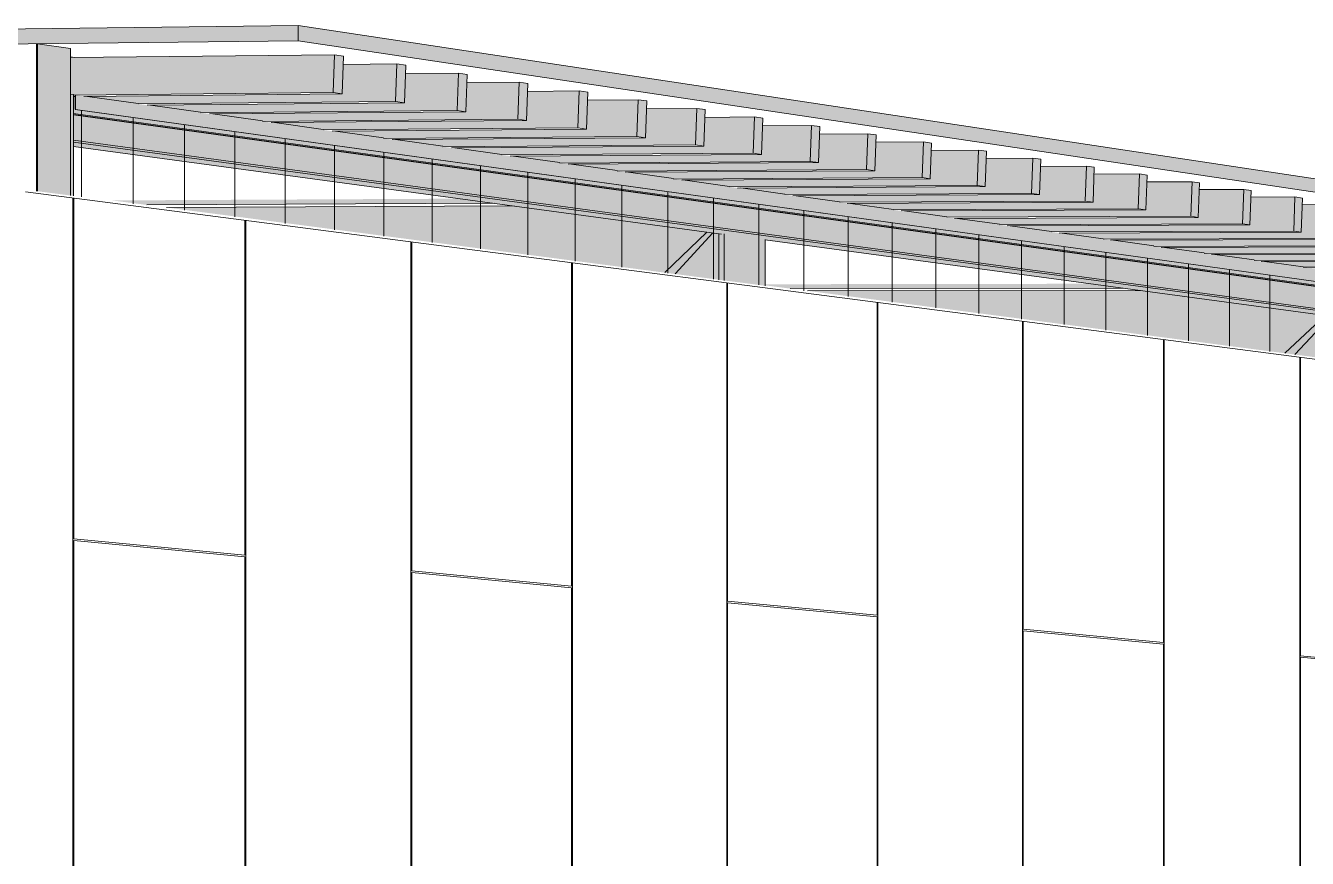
# Model space of a CAD drawing. Header units: inches. Extents: x 31156 to 31160, y -65 to 66.
# Drawn here: x 31156.2428 to 31156.3395, y 59.2138 to 59.2765 of the extents above; entities that cross this region are included whole.
import ezdxf

# ---------------------------------------------------------------- set-up
doc = ezdxf.new("R2010")
doc.units = ezdxf.units.IN
doc.header["$MEASUREMENT"] = 0
for name, color, linetype, lineweight in [('A-CLNG', 13, 'Continuous', 13), ('A-GLAZ-CURT', 52, 'Continuous', 9), ('A-GLAZ-CWMG', 51, 'Continuous', 9), ('A-ROOF', 132, 'Continuous', 13), ('A-WALL', 113, 'Continuous', 13), ('A-WALL-PATT', 111, 'Continuous', 13), ('L-SITE-WALL', 31, 'Continuous', 13), ('S-BEAM', 12, 'Continuous', 9), ('S-COLS', 52, 'Continuous', 9)]:
    doc.layers.add(name, color=color, linetype=linetype, lineweight=lineweight)

# ---------------------------------------------------------------- blocks, each defined once
blk = doc.blocks.new('FP_1-Looking North East')
at = {"layer": 'A-WALL-PATT', "lineweight": 9}
for p, q in [((31156.246392, 59.237759), (31156.246392, 59.263566)), ((31156.246461, 59.237887), (31156.24646, 59.263557)), ((31156.259359, 59.236657), (31156.259359, 59.261884)), ((31156.259425, 59.236519), (31156.259425, 59.261875)), ((31156.271884, 59.235333), (31156.271883, 59.260259)), ((31156.271948, 59.235456), (31156.271947, 59.260251)), ((31156.283989, 59.234308), (31156.283988, 59.258689)), ((31156.28405, 59.234175), (31156.28405, 59.258681)), ((31156.295694, 59.233067), (31156.295693, 59.257171)), ((31156.295754, 59.233186), (31156.295753, 59.257163)), ((31156.30702, 59.232112), (31156.307019, 59.255701)), ((31156.307078, 59.231983), (31156.307077, 59.255694)), ((31156.317984, 59.230945), (31156.317983, 59.254279)), ((31156.31804, 59.231061), (31156.318039, 59.254272)), ((31156.328603, 59.230053), (31156.328602, 59.252902)), ((31156.328657, 59.229929), (31156.328657, 59.252895)), ((31156.338894, 59.228955), (31156.338893, 59.251567)), ((31156.338947, 59.229067), (31156.338946, 59.25156)), ((31156.246461, 59.237887), (31156.259359, 59.236657)), ((31156.246393, 59.212087), (31156.246392, 59.237759)), ((31156.259359, 59.236525), (31156.246461, 59.237753)), ((31156.246461, 59.212082), (31156.246461, 59.237753)), ((31156.25936, 59.211298), (31156.259359, 59.236525)), ((31156.259426, 59.211294), (31156.259425, 59.236519)), ((31156.271885, 59.210536), (31156.271884, 59.235333)), ((31156.271948, 59.235456), (31156.283989, 59.234308)), ((31156.271948, 59.235327), (31156.283989, 59.234181)), ((31156.271948, 59.210532), (31156.271948, 59.235327)), ((31156.283989, 59.209799), (31156.283989, 59.234181)), ((31156.284051, 59.209796), (31156.28405, 59.234175)), ((31156.295695, 59.209087), (31156.295694, 59.233067)), ((31156.295754, 59.233186), (31156.30702, 59.232112)), ((31156.30702, 59.231989), (31156.295754, 59.233061)), ((31156.295755, 59.209084), (31156.295754, 59.233061)), ((31156.307021, 59.20833), (31156.30702, 59.231989)), ((31156.307078, 59.208395), (31156.307078, 59.231983)), ((31156.31804, 59.231061), (31156.328603, 59.230053)), ((31156.317985, 59.207731), (31156.317984, 59.230945)), ((31156.31804, 59.23094), (31156.328603, 59.229934)), ((31156.318042, 59.184395), (31156.31804, 59.23094)), ((31156.328605, 59.184117), (31156.328603, 59.229934)), ((31156.328658, 59.207082), (31156.328657, 59.229929)), ((31156.338895, 59.206459), (31156.338894, 59.228955)), ((31156.338947, 59.229067), (31156.348871, 59.22812)), ((31156.348871, 59.228005), (31156.338947, 59.22895)), ((31156.338948, 59.206391), (31156.338947, 59.22895))]:
    blk.add_line(p, q, dxfattribs=at)
blk = doc.blocks.new('FP_3-Looking North East')
at = {"layer": 'A-WALL-PATT', "lineweight": 9}
blk.add_line((31156.243648, 59.26408), (31156.243648, 59.275179), dxfattribs=at)
blk = doc.blocks.new('FP_12-Looking North East')
at = {"layer": 'A-WALL-PATT', "lineweight": 9}
for p, q in [((31156.247057, 59.263637), (31156.247057, 59.270176)), ((31156.250951, 59.263131), (31156.250951, 59.269636)), ((31156.254805, 59.26263), (31156.254805, 59.269101)), ((31156.258619, 59.262135), (31156.258619, 59.268572)), ((31156.262394, 59.261644), (31156.262394, 59.268049)), ((31156.26613, 59.261159), (31156.26613, 59.267531)), ((31156.269829, 59.260678), (31156.269829, 59.267018)), ((31156.27349, 59.260203), (31156.27349, 59.26651)), ((31156.277114, 59.259732), (31156.277114, 59.266008)), ((31156.280702, 59.259266), (31156.280702, 59.265502)), ((31156.284254, 59.258804), (31156.284254, 59.265017)), ((31156.287771, 59.258347), (31156.28777, 59.26453)), ((31156.291253, 59.257895), (31156.291253, 59.264047)), ((31156.294701, 59.257447), (31156.294701, 59.263569)), ((31156.298115, 59.257003), (31156.298115, 59.263074)), ((31156.301496, 59.256564), (31156.301496, 59.262626)), ((31156.304845, 59.256129), (31156.304844, 59.262162)), ((31156.308161, 59.255698), (31156.308161, 59.261702)), ((31156.311445, 59.255271), (31156.311445, 59.261246)), ((31156.314698, 59.254849), (31156.314698, 59.260795)), ((31156.31792, 59.25443), (31156.31792, 59.260348)), ((31156.321112, 59.254015), (31156.321112, 59.259906)), ((31156.324274, 59.253604), (31156.324274, 59.259467)), ((31156.327406, 59.253198), (31156.327406, 59.259033)), ((31156.330509, 59.252794), (31156.330509, 59.258603)), ((31156.333583, 59.252395), (31156.333583, 59.258176)), ((31156.336629, 59.251999), (31156.336629, 59.257754))]:
    blk.add_line(p, q, dxfattribs=at)

msp = doc.modelspace()

# ---------------------------------------------------------------- hatches: boundary and pattern name
at = {"layer": 'A-GLAZ-CWMG', "lineweight": 5}
for points in [[(31156.246445, 59.263716), (31156.246444, 59.271365), (31156.246229, 59.271395), (31156.24623, 59.263744)], [(31156.605873, 59.220197), (31156.605873, 59.22041), (31156.246581, 59.270263), (31156.246581, 59.271184), (31156.246445, 59.271204), (31156.246446, 59.269843), (31156.604742, 59.220354)], [(31156.246581, 59.271184), (31156.246581, 59.27121), (31156.246446, 59.271203)], [(31156.606304, 59.220355), (31156.606304, 59.220927), (31156.598019, 59.222088), (31156.597712, 59.2221), (31156.597712, 59.222131), (31156.540932, 59.23009), (31156.54061, 59.230093), (31156.54061, 59.230135), (31156.476231, 59.239131), (31156.476184, 59.239138), (31156.476184, 59.239165), (31156.431071, 59.245459), (31156.430894, 59.245484), (31156.430894, 59.245513), (31156.39032, 59.251168), (31156.390151, 59.251192), (31156.390151, 59.251223), (31156.387141, 59.251614), (31156.387043, 59.251634), (31156.387043, 59.251659), (31156.383929, 59.252064), (31156.383814, 59.25208), (31156.383814, 59.252111), (31156.380683, 59.252519), (31156.380595, 59.252531), (31156.380595, 59.252562), (31156.377402, 59.252978), (31156.377343, 59.253001), (31156.377343, 59.253018), (31156.374055, 59.253447), (31156.373891, 59.25347), (31156.373876, 59.253504), (31156.367426, 59.254376), (31156.367374, 59.254387), (31156.367374, 59.254415), (31156.364085, 59.254844), (31156.36398, 59.254867), (31156.36398, 59.254891), (31156.361278, 59.25527), (31156.361048, 59.25527), (31156.360548, 59.255353), (31156.360548, 59.255372), (31156.357815, 59.255755), (31156.357584, 59.255755), (31156.357078, 59.255843), (31156.357078, 59.255859), (31156.354314, 59.256246), (31156.354082, 59.256246), (31156.353571, 59.256339), (31156.353571, 59.25635), (31156.350774, 59.256742), (31156.350357, 59.256767), (31156.350024, 59.256841), (31156.350024, 59.256847), (31156.347195, 59.257244), (31156.346831, 59.257261), (31156.346438, 59.257348), (31156.346438, 59.25735), (31156.343575, 59.257751), (31156.343212, 59.257769), (31156.342812, 59.257825), (31156.342789, 59.257861), (31156.339915, 59.258264), (31156.33948, 59.258291), (31156.339145, 59.258338), (31156.339145, 59.258372), (31156.336213, 59.258783), (31156.335977, 59.258782), (31156.335436, 59.258858), (31156.335436, 59.258892), (31156.33247, 59.259308), (31156.332232, 59.259307), (31156.331685, 59.259384), (31156.331685, 59.259418), (31156.328683, 59.259838), (31156.328445, 59.259838), (31156.327892, 59.259915), (31156.327892, 59.259949), (31156.324853, 59.260375), (31156.324613, 59.260374), (31156.324054, 59.260453), (31156.324054, 59.260487), (31156.320978, 59.260918), (31156.320738, 59.260917), (31156.320172, 59.260997), (31156.320172, 59.261031), (31156.316923, 59.261467), (31156.316817, 59.261467), (31156.316245, 59.261547), (31156.316245, 59.261582), (31156.313092, 59.262024), (31156.312851, 59.262022), (31156.312271, 59.262104), (31156.312271, 59.262139), (31156.30908, 59.262586), (31156.308837, 59.262585), (31156.308161, 59.262679), (31156.308161, 59.262715), (31156.30502, 59.263155), (31156.304776, 59.263154), (31156.304183, 59.263237), (31156.304183, 59.263272), (31156.300911, 59.263731), (31156.300667, 59.26373), (31156.300066, 59.263814), (31156.300066, 59.263849), (31156.296753, 59.264314), (31156.296508, 59.264312), (31156.2959, 59.264397), (31156.2959, 59.264433), (31156.292545, 59.264904), (31156.292299, 59.264902), (31156.291684, 59.264988), (31156.291684, 59.265024), (31156.288286, 59.2655), (31156.288039, 59.265499), (31156.287416, 59.265586), (31156.287416, 59.265622), (31156.283975, 59.266105), (31156.283726, 59.266103), (31156.283096, 59.266191), (31156.283096, 59.266228), (31156.27961, 59.266716), (31156.279361, 59.266715), (31156.278723, 59.266804), (31156.278723, 59.266841), (31156.275192, 59.267336), (31156.274942, 59.267334), (31156.274296, 59.267424), (31156.274296, 59.267461), (31156.270719, 59.267963), (31156.270468, 59.267961), (31156.269814, 59.268052), (31156.269814, 59.268089), (31156.266189, 59.268598), (31156.265937, 59.268595), (31156.265276, 59.268688), (31156.265276, 59.268726), (31156.261603, 59.26924), (31156.26135, 59.269238), (31156.26068, 59.269332), (31156.26068, 59.26937), (31156.256958, 59.269891), (31156.256704, 59.269889), (31156.256026, 59.269984), (31156.256026, 59.270022), (31156.252254, 59.270551), (31156.252, 59.270548), (31156.251312, 59.270645), (31156.251312, 59.270683), (31156.24749, 59.271218), (31156.247234, 59.271216), (31156.246601, 59.271305), (31156.246601, 59.270239), (31156.605788, 59.220426)], [(31156.605934, 59.220186), (31156.605934, 59.220237), (31156.246445, 59.269935), (31156.246446, 59.269837), (31156.604723, 59.220354)]]:
    msp.add_hatch(color=256, dxfattribs=at).paths.add_polyline_path(points, flags=0)
at = {"layer": 'A-GLAZ-CWMG'}
msp.add_hatch(color=256, dxfattribs=at).paths.add_polyline_path([(31156.246601, 59.271305), (31156.246601, 59.271343), (31156.24658, 59.271317), (31156.246581, 59.271308)], flags=0)
at = {"layer": 'A-ROOF', "lineweight": 5}
for points in [[(31155.902028, 59.27122), (31156.263376, 59.275408), (31156.263376, 59.276546), (31155.902028, 59.272133)], [(31156.619106, 59.222424), (31156.619106, 59.223007), (31156.263376, 59.276546), (31156.263376, 59.275408), (31156.615254, 59.222998)]]:
    msp.add_hatch(color=256, dxfattribs=at).paths.add_polyline_path(points, flags=0)
at = {"layer": 'L-SITE-WALL', "lineweight": 5}
msp.add_hatch(color=256, dxfattribs=at).paths.add_polyline_path([(31156.246229, 59.263744), (31156.246228, 59.274818), (31156.243727, 59.27518), (31156.243727, 59.264069)], flags=0)
at = {"layer": 'S-BEAM', "lineweight": 5}
for points in [[(31156.246471, 59.271313), (31156.266017, 59.271497), (31156.26612, 59.274356), (31156.246229, 59.274137), (31156.24623, 59.271395), (31156.246445, 59.271365), (31156.246471, 59.271324)], [(31156.251246, 59.270644), (31156.270716, 59.27082), (31156.270819, 59.27366), (31156.266786, 59.273617), (31156.266705, 59.271402), (31156.247683, 59.271194), (31156.251291, 59.270657), (31156.251246, 59.270655)], [(31156.25596, 59.269984), (31156.275355, 59.270151), (31156.275458, 59.272973), (31156.271476, 59.272932), (31156.271396, 59.270726), (31156.25232, 59.270545), (31156.256005, 59.269997), (31156.25596, 59.269994)], [(31156.260614, 59.269331), (31156.279935, 59.269491), (31156.280037, 59.272295), (31156.276107, 59.272256), (31156.276027, 59.270058), (31156.256988, 59.26989), (31156.260659, 59.269345), (31156.260614, 59.269342)], [(31156.26521, 59.268688), (31156.284457, 59.26884), (31156.284559, 59.271626), (31156.280678, 59.271589), (31156.280598, 59.269399), (31156.261606, 59.269243), (31156.265255, 59.268701), (31156.26521, 59.268698)], [(31156.269749, 59.268052), (31156.288922, 59.268196), (31156.289023, 59.270965), (31156.285192, 59.27093), (31156.285112, 59.268749), (31156.266192, 59.2686), (31156.269793, 59.268065), (31156.269749, 59.268062)], [(31156.604157, 59.219447), (31156.604157, 59.220421), (31156.246446, 59.269816), (31156.246447, 59.267948), (31156.602111, 59.219724)], [(31156.274231, 59.267424), (31156.293331, 59.267561), (31156.293432, 59.270312), (31156.289648, 59.27026), (31156.289569, 59.268107), (31156.270722, 59.267965), (31156.274276, 59.267437), (31156.274231, 59.267434)], [(31156.278659, 59.266803), (31156.297685, 59.266933), (31156.297786, 59.269667), (31156.294049, 59.269636), (31156.29397, 59.267472), (31156.275195, 59.267338), (31156.278703, 59.266816), (31156.278659, 59.266814)], [(31156.283032, 59.266191), (31156.301986, 59.266314), (31156.302086, 59.26903), (31156.298396, 59.269001), (31156.298316, 59.266846), (31156.279613, 59.266719), (31156.283076, 59.266204), (31156.283032, 59.266201)], [(31156.604681, 59.219283), (31156.604681, 59.219363), (31156.246446, 59.267925), (31156.246447, 59.267769), (31156.602109, 59.219631)], [(31156.287352, 59.265586), (31156.306233, 59.265702), (31156.306333, 59.268402), (31156.302688, 59.268374), (31156.302609, 59.266227), (31156.283978, 59.266107), (31156.287396, 59.265598), (31156.287352, 59.265596)], [(31156.29162, 59.264988), (31156.310429, 59.265097), (31156.310529, 59.26778), (31156.306928, 59.267754), (31156.306849, 59.265616), (31156.288289, 59.265503), (31156.291664, 59.265), (31156.29162, 59.264998)], [(31156.603581, 59.219256), (31156.604681, 59.219283), (31156.246446, 59.267769), (31156.246448, 59.267433), (31156.295283, 59.260845), (31156.295486, 59.260855), (31156.298583, 59.260438), (31156.298587, 59.260399), (31156.34197, 59.254547), (31156.34217, 59.254555), (31156.344862, 59.254192), (31156.344867, 59.254156), (31156.382807, 59.249038), (31156.382993, 59.249046), (31156.385364, 59.248707), (31156.38537, 59.248693), (31156.603235, 59.219303)], [(31156.295837, 59.264397), (31156.314574, 59.2645), (31156.314673, 59.267167), (31156.311117, 59.267142), (31156.311038, 59.265012), (31156.292548, 59.264906), (31156.29588, 59.264409), (31156.295837, 59.264407)], [(31156.300003, 59.263813), (31156.318669, 59.263909), (31156.318768, 59.266561), (31156.315254, 59.266538), (31156.315175, 59.264416), (31156.296756, 59.264316), (31156.300046, 59.263826), (31156.300003, 59.263823)], [(31156.30412, 59.263237), (31156.322715, 59.263326), (31156.322813, 59.265962), (31156.319342, 59.26594), (31156.319263, 59.263827), (31156.300914, 59.263733), (31156.304163, 59.263249), (31156.30412, 59.263247)], [(31156.308161, 59.262666), (31156.326713, 59.26275), (31156.326811, 59.26537), (31156.323381, 59.265349), (31156.323302, 59.263245), (31156.305023, 59.263157), (31156.308231, 59.262679), (31156.308161, 59.262675)], [(31156.312334, 59.262104), (31156.330663, 59.262181), (31156.330761, 59.264785), (31156.327371, 59.264766), (31156.327293, 59.26267), (31156.309083, 59.262588), (31156.312208, 59.262122)], [(31156.316182, 59.261547), (31156.334567, 59.261618), (31156.334664, 59.264207), (31156.331315, 59.264189), (31156.331236, 59.262101), (31156.313096, 59.262026), (31156.316225, 59.261559), (31156.316182, 59.261557)], [(31156.251966, 59.263035), (31156.278203, 59.263163), (31156.275659, 59.263508), (31156.249365, 59.263375), (31156.251604, 59.263083)], [(31156.291789, 59.257832), (31156.294636, 59.260934), (31156.279669, 59.262965), (31156.253464, 59.262841), (31156.29065, 59.257981)], [(31156.32011, 59.260996), (31156.338425, 59.261062), (31156.338522, 59.263636), (31156.335212, 59.263619), (31156.335134, 59.26154), (31156.317062, 59.26147), (31156.320152, 59.261008), (31156.32011, 59.261006)], [(31156.323992, 59.260453), (31156.342238, 59.260513), (31156.342335, 59.263071), (31156.339063, 59.263056), (31156.338985, 59.260984), (31156.320981, 59.26092), (31156.324034, 59.260464), (31156.323992, 59.260462)], [(31156.32783, 59.259915), (31156.346007, 59.25997), (31156.346103, 59.262513), (31156.34287, 59.262499), (31156.342792, 59.260436), (31156.324856, 59.260377), (31156.327872, 59.259927), (31156.32783, 59.259925)], [(31156.331624, 59.259383), (31156.349733, 59.259433), (31156.349829, 59.261962), (31156.346632, 59.261949), (31156.346555, 59.259894), (31156.328851, 59.259817), (31156.331666, 59.259395), (31156.331624, 59.259393)], [(31156.335375, 59.258858), (31156.353416, 59.258902), (31156.353512, 59.261416), (31156.350352, 59.261405), (31156.350274, 59.259357), (31156.332577, 59.259295), (31156.335417, 59.258869), (31156.335375, 59.258867)], [(31156.339084, 59.258338), (31156.357057, 59.258377), (31156.357152, 59.260877), (31156.354029, 59.260866), (31156.353951, 59.258828), (31156.336261, 59.258779), (31156.339126, 59.25835), (31156.339084, 59.258348)], [(31156.30047, 59.256731), (31156.325622, 59.256765), (31156.323185, 59.257096), (31156.298625, 59.257058), (31156.298629, 59.256972), (31156.299446, 59.256865)], [(31156.338503, 59.251762), (31156.341227, 59.254649), (31156.326901, 59.256593), (31156.301779, 59.256561), (31156.334463, 59.25229)]]:
    msp.add_hatch(color=256, dxfattribs=at).paths.add_polyline_path(points, flags=0)
at = {"layer": 'S-BEAM'}
for points in [[(31156.266702, 59.271398), (31156.266806, 59.274254), (31156.26612, 59.274356), (31156.266017, 59.271497)], [(31156.271393, 59.270722), (31156.271496, 59.27356), (31156.270819, 59.27366), (31156.270716, 59.27082)], [(31156.276023, 59.270055), (31156.276126, 59.272874), (31156.275458, 59.272973), (31156.275355, 59.270151)], [(31156.280595, 59.269396), (31156.280697, 59.272197), (31156.280037, 59.272295), (31156.279935, 59.269491)], [(31156.285108, 59.268746), (31156.28521, 59.271529), (31156.284559, 59.271626), (31156.284457, 59.26884)], [(31156.289565, 59.268104), (31156.289666, 59.270869), (31156.289023, 59.270965), (31156.288922, 59.268196)], [(31156.293966, 59.267469), (31156.294067, 59.270218), (31156.293432, 59.270312), (31156.293331, 59.267561)], [(31156.298313, 59.266843), (31156.298413, 59.269574), (31156.297786, 59.269667), (31156.297685, 59.266933)], [(31156.302605, 59.266224), (31156.302706, 59.268939), (31156.302086, 59.26903), (31156.301986, 59.266314)], [(31156.306845, 59.265613), (31156.306945, 59.268311), (31156.306333, 59.268402), (31156.306233, 59.265702)], [(31156.311034, 59.26501), (31156.311133, 59.267691), (31156.310529, 59.26778), (31156.310429, 59.265097)], [(31156.315171, 59.264413), (31156.315271, 59.267078), (31156.314673, 59.267167), (31156.314574, 59.2645)], [(31156.319259, 59.263824), (31156.319358, 59.266473), (31156.318768, 59.266561), (31156.318669, 59.263909)], [(31156.323298, 59.263242), (31156.323396, 59.265875), (31156.322813, 59.265962), (31156.322715, 59.263326)], [(31156.327289, 59.262667), (31156.327387, 59.265284), (31156.326811, 59.26537), (31156.326713, 59.26275)], [(31156.331232, 59.262099), (31156.33133, 59.264701), (31156.330761, 59.264785), (31156.330663, 59.262181)], [(31156.335129, 59.261537), (31156.335227, 59.264124), (31156.334664, 59.264207), (31156.334567, 59.261618)], [(31156.338981, 59.260982), (31156.339078, 59.263553), (31156.338522, 59.263636), (31156.338425, 59.261062)]]:
    msp.add_hatch(color=256, dxfattribs=at).paths.add_polyline_path(points, flags=0)
at = {"layer": 'S-COLS', "lineweight": 5}
for points in [[(31156.295088, 59.2574), (31156.295087, 59.260873), (31156.294183, 59.260996), (31156.291011, 59.257933), (31156.295087, 59.257401)], [(31156.295487, 59.257347), (31156.295487, 59.260855), (31156.295283, 59.260845), (31156.295086, 59.260872), (31156.295086, 59.2574)], [(31156.298583, 59.256945), (31156.298583, 59.260438), (31156.295487, 59.260855), (31156.295487, 59.257347)], [(31156.341784, 59.251333), (31156.341783, 59.254573), (31156.340794, 59.254708), (31156.337759, 59.251859), (31156.341783, 59.251333)]]:
    msp.add_hatch(color=256, dxfattribs=at).paths.add_polyline_path(points, flags=0)

# ---------------------------------------------------------------- linework, layer by layer
at = {"layer": 'A-CLNG'}
msp.add_line((31156.246231, 59.274189), (31156.24655, 59.274143), dxfattribs=at)
at = {"layer": 'A-GLAZ-CWMG'}
for p, q in [((31156.246229, 59.271395), (31156.246444, 59.271365)), ((31156.246444, 59.271365), (31156.246445, 59.263716)), ((31156.246583, 59.271184), (31156.246445, 59.271204)), ((31156.24658, 59.271314), (31156.24658, 59.270262)), ((31156.246601, 59.270239), (31156.246601, 59.271314)), ((31156.251312, 59.270683), (31156.24749, 59.271218)), ((31156.605934, 59.220237), (31156.246445, 59.269935)), ((31156.605934, 59.220186), (31156.246445, 59.269838)), ((31156.60586, 59.220184), (31156.246445, 59.269814)), ((31156.24658, 59.270262), (31156.246559, 59.270261)), ((31156.246559, 59.270261), (31156.246559, 59.270249)), ((31156.246559, 59.270237), (31156.246601, 59.270239)), ((31156.606278, 59.220354), (31156.246559, 59.270237)), ((31156.606304, 59.220355), (31156.246601, 59.270239)), ((31156.256026, 59.270022), (31156.252254, 59.270551)), ((31156.26068, 59.26937), (31156.256958, 59.269891)), ((31156.265276, 59.268726), (31156.261603, 59.26924)), ((31156.269814, 59.268089), (31156.266189, 59.268598)), ((31156.274296, 59.267461), (31156.270719, 59.267963)), ((31156.278723, 59.266841), (31156.275192, 59.267336)), ((31156.283096, 59.266228), (31156.27961, 59.266716)), ((31156.287416, 59.265622), (31156.283975, 59.266105)), ((31156.291684, 59.265024), (31156.288286, 59.2655)), ((31156.2959, 59.264433), (31156.292545, 59.264904)), ((31156.300066, 59.263849), (31156.296753, 59.264314)), ((31156.304183, 59.263272), (31156.300911, 59.263731)), ((31156.308251, 59.262702), (31156.30502, 59.263155)), ((31156.312271, 59.262139), (31156.30908, 59.262586)), ((31156.316245, 59.261582), (31156.313092, 59.262024)), ((31156.320172, 59.261031), (31156.317058, 59.261468)), ((31156.324054, 59.260487), (31156.320978, 59.260918)), ((31156.327892, 59.259949), (31156.324853, 59.260375)), ((31156.331685, 59.259418), (31156.328683, 59.259838)), ((31156.335436, 59.258892), (31156.33247, 59.259308)), ((31156.339145, 59.258372), (31156.336213, 59.258783))]:
    msp.add_line(p, q, dxfattribs=at)
at = {"layer": 'A-ROOF'}
for p, q in [((31155.902028, 59.272133), (31156.263376, 59.276546)), ((31156.263376, 59.276546), (31156.619106, 59.223007)), ((31156.263376, 59.276546), (31156.263376, 59.275408)), ((31156.263376, 59.275408), (31155.902028, 59.27122)), ((31156.619106, 59.222424), (31156.263376, 59.275408))]:
    msp.add_line(p, q, dxfattribs=at)
at = {"layer": 'A-WALL'}
msp.add_line((31156.246445, 59.271223), (31156.246583, 59.271204), dxfattribs=at)
at = {"layer": 'L-SITE-WALL'}
for p, q in [((31156.243727, 59.264069), (31156.243727, 59.27518)), ((31156.246228, 59.274818), (31156.243727, 59.27518)), ((31156.246228, 59.274818), (31156.246229, 59.263744)), ((31156.405162, 59.242971), (31156.242819, 59.264029))]:
    msp.add_line(p, q, dxfattribs=at)
at = {"layer": 'S-BEAM'}
for p, q in [((31156.246229, 59.274137), (31156.26612, 59.274356)), ((31156.26612, 59.274356), (31156.266017, 59.271497)), ((31156.266806, 59.274254), (31156.26612, 59.274356)), ((31156.266702, 59.271398), (31156.266806, 59.274254)), ((31156.266786, 59.273617), (31156.270819, 59.27366)), ((31156.270819, 59.27366), (31156.270716, 59.27082)), ((31156.271496, 59.27356), (31156.270819, 59.27366)), ((31156.271393, 59.270722), (31156.271496, 59.27356)), ((31156.271476, 59.272932), (31156.275458, 59.272973)), ((31156.275458, 59.272973), (31156.275355, 59.270151)), ((31156.276126, 59.272874), (31156.275458, 59.272973)), ((31156.276023, 59.270055), (31156.276126, 59.272874)), ((31156.276107, 59.272256), (31156.280037, 59.272295)), ((31156.280037, 59.272295), (31156.279935, 59.269491)), ((31156.280697, 59.272197), (31156.280037, 59.272295)), ((31156.280595, 59.269396), (31156.280697, 59.272197)), ((31156.246471, 59.271313), (31156.266017, 59.271497)), ((31156.247234, 59.271216), (31156.266702, 59.271398)), ((31156.251312, 59.270645), (31156.270716, 59.27082)), ((31156.252, 59.270548), (31156.271393, 59.270722)), ((31156.266017, 59.271497), (31156.266702, 59.271398)), ((31156.270716, 59.27082), (31156.271393, 59.270722)), ((31156.280678, 59.271589), (31156.284559, 59.271626)), ((31156.284559, 59.271626), (31156.284457, 59.26884)), ((31156.28521, 59.271529), (31156.284559, 59.271626)), ((31156.285108, 59.268746), (31156.28521, 59.271529)), ((31156.285192, 59.27093), (31156.289023, 59.270965)), ((31156.289023, 59.270965), (31156.288922, 59.268196)), ((31156.289666, 59.270869), (31156.289023, 59.270965)), ((31156.289565, 59.268104), (31156.289666, 59.270869)), ((31156.256026, 59.269984), (31156.275355, 59.270151)), ((31156.256704, 59.269889), (31156.276023, 59.270055)), ((31156.275355, 59.270151), (31156.276023, 59.270055)), ((31156.289648, 59.270279), (31156.293432, 59.270312)), ((31156.293432, 59.270312), (31156.293331, 59.267561)), ((31156.294067, 59.270218), (31156.293432, 59.270312)), ((31156.293966, 59.267469), (31156.294067, 59.270218)), ((31156.26068, 59.269332), (31156.279935, 59.269491)), ((31156.26135, 59.269238), (31156.280595, 59.269396)), ((31156.265276, 59.268688), (31156.284457, 59.26884)), ((31156.265937, 59.268595), (31156.285108, 59.268746)), ((31156.279935, 59.269491), (31156.280595, 59.269396)), ((31156.284457, 59.26884), (31156.285108, 59.268746)), ((31156.294049, 59.269636), (31156.297786, 59.269667)), ((31156.297786, 59.269667), (31156.297685, 59.266933)), ((31156.298413, 59.269574), (31156.297786, 59.269667)), ((31156.298313, 59.266843), (31156.298413, 59.269574)), ((31156.298396, 59.269001), (31156.302086, 59.26903)), ((31156.302086, 59.26903), (31156.301986, 59.266314)), ((31156.302706, 59.268939), (31156.302086, 59.26903)), ((31156.302605, 59.266224), (31156.302706, 59.268939)), ((31156.246446, 59.267925), (31156.604681, 59.219363)), ((31156.269814, 59.268052), (31156.288922, 59.268196)), ((31156.270468, 59.267961), (31156.289565, 59.268104)), ((31156.288922, 59.268196), (31156.289565, 59.268104)), ((31156.302688, 59.268374), (31156.306333, 59.268402)), ((31156.306333, 59.268402), (31156.306233, 59.265702)), ((31156.306945, 59.268311), (31156.306333, 59.268402)), ((31156.306845, 59.265613), (31156.306945, 59.268311)), ((31156.306928, 59.267754), (31156.310529, 59.26778)), ((31156.310529, 59.26778), (31156.310429, 59.265097)), ((31156.311133, 59.267691), (31156.310529, 59.26778)), ((31156.246446, 59.267769), (31156.604681, 59.219283)), ((31156.246447, 59.267433), (31156.295283, 59.260845)), ((31156.274296, 59.267424), (31156.293331, 59.267561)), ((31156.274942, 59.267334), (31156.293966, 59.267469)), ((31156.278723, 59.266804), (31156.297685, 59.266933)), ((31156.279361, 59.266715), (31156.298313, 59.266843)), ((31156.293331, 59.267561), (31156.293966, 59.267469)), ((31156.297685, 59.266933), (31156.298313, 59.266843)), ((31156.311034, 59.26501), (31156.311133, 59.267691)), ((31156.311117, 59.267142), (31156.314673, 59.267167)), ((31156.314673, 59.267167), (31156.314574, 59.2645)), ((31156.315271, 59.267078), (31156.314673, 59.267167)), ((31156.315171, 59.264413), (31156.315271, 59.267078)), ((31156.283096, 59.266191), (31156.301986, 59.266314)), ((31156.283726, 59.266103), (31156.302605, 59.266224)), ((31156.301986, 59.266314), (31156.302605, 59.266224)), ((31156.315254, 59.266538), (31156.318768, 59.266561)), ((31156.318768, 59.266561), (31156.318669, 59.263909)), ((31156.319358, 59.266473), (31156.318768, 59.266561)), ((31156.319259, 59.263824), (31156.319358, 59.266473)), ((31156.319342, 59.26594), (31156.322813, 59.265962)), ((31156.322813, 59.265962), (31156.322715, 59.263326)), ((31156.323396, 59.265875), (31156.322813, 59.265962)), ((31156.323298, 59.263242), (31156.323396, 59.265875)), ((31156.287416, 59.265586), (31156.306233, 59.265702)), ((31156.288039, 59.265499), (31156.306845, 59.265613)), ((31156.291684, 59.264988), (31156.310429, 59.265097)), ((31156.292299, 59.264902), (31156.311034, 59.26501)), ((31156.306233, 59.265702), (31156.306845, 59.265613)), ((31156.310429, 59.265097), (31156.311034, 59.26501)), ((31156.323381, 59.265349), (31156.326811, 59.26537)), ((31156.326811, 59.26537), (31156.326713, 59.26275)), ((31156.327387, 59.265284), (31156.326811, 59.26537)), ((31156.327289, 59.262667), (31156.327387, 59.265284)), ((31156.2959, 59.264397), (31156.314574, 59.2645)), ((31156.296508, 59.264312), (31156.315171, 59.264413)), ((31156.314574, 59.2645), (31156.315171, 59.264413)), ((31156.327371, 59.264766), (31156.330761, 59.264785)), ((31156.330761, 59.264785), (31156.330663, 59.262181)), ((31156.33133, 59.264701), (31156.330761, 59.264785)), ((31156.331232, 59.262099), (31156.33133, 59.264701)), ((31156.331315, 59.264189), (31156.334664, 59.264207)), ((31156.334664, 59.264207), (31156.334567, 59.261618)), ((31156.335227, 59.264124), (31156.334664, 59.264207)), ((31156.335129, 59.261537), (31156.335227, 59.264124)), ((31156.251966, 59.263035), (31156.278203, 59.263163)), ((31156.279669, 59.262965), (31156.253464, 59.262841)), ((31156.300066, 59.263814), (31156.318669, 59.263909)), ((31156.300667, 59.26373), (31156.319259, 59.263824)), ((31156.304183, 59.263237), (31156.322715, 59.263326)), ((31156.304776, 59.263154), (31156.323298, 59.263242)), ((31156.318669, 59.263909), (31156.319259, 59.263824)), ((31156.322715, 59.263326), (31156.323298, 59.263242)), ((31156.335212, 59.263619), (31156.338522, 59.263636)), ((31156.338522, 59.263636), (31156.338425, 59.261062)), ((31156.339078, 59.263553), (31156.338522, 59.263636)), ((31156.338981, 59.260982), (31156.339078, 59.263553)), ((31156.339063, 59.263056), (31156.342335, 59.263071)), ((31156.308251, 59.262667), (31156.326713, 59.26275)), ((31156.308837, 59.262585), (31156.327289, 59.262667)), ((31156.312271, 59.262104), (31156.330663, 59.262181)), ((31156.312851, 59.262022), (31156.331232, 59.262099)), ((31156.326713, 59.26275), (31156.327289, 59.262667)), ((31156.330663, 59.262181), (31156.331232, 59.262099)), ((31156.316245, 59.261547), (31156.334567, 59.261618)), ((31156.316817, 59.261467), (31156.335129, 59.261537)), ((31156.320172, 59.260997), (31156.338425, 59.261062)), ((31156.334567, 59.261618), (31156.335129, 59.261537)), ((31156.338425, 59.261062), (31156.338981, 59.260982)), ((31156.291789, 59.257832), (31156.294636, 59.260934)), ((31156.298583, 59.2604), (31156.34197, 59.254547)), ((31156.320738, 59.260917), (31156.338981, 59.260982)), ((31156.324054, 59.260453), (31156.342238, 59.260513)), ((31156.324613, 59.260374), (31156.342788, 59.260434)), ((31156.327892, 59.259915), (31156.346007, 59.25997)), ((31156.328445, 59.259838), (31156.34655, 59.259891)), ((31156.331685, 59.259384), (31156.349733, 59.259433)), ((31156.332232, 59.259307), (31156.35027, 59.259355)), ((31156.335436, 59.258858), (31156.353416, 59.258902)), ((31156.335977, 59.258782), (31156.353947, 59.258825)), ((31156.339145, 59.258338), (31156.357057, 59.258377)), ((31156.30047, 59.256731), (31156.325622, 59.256765)), ((31156.326901, 59.256593), (31156.301779, 59.256561)), ((31156.338503, 59.251762), (31156.341227, 59.254649))]:
    msp.add_line(p, q, dxfattribs=at)
at = {"layer": 'S-COLS'}
for p, q in [((31156.294183, 59.260996), (31156.291011, 59.257933)), ((31156.295086, 59.260872), (31156.295086, 59.2574)), ((31156.295487, 59.257347), (31156.295487, 59.260855)), ((31156.298583, 59.260438), (31156.298583, 59.256945)), ((31156.340794, 59.254708), (31156.337759, 59.251859))]:
    msp.add_line(p, q, dxfattribs=at)

# ---------------------------------------------------------------- block references
at = {"layer": 'A-GLAZ-CURT'}
msp.add_blockref('FP_12-Looking North East', (0, 0), dxfattribs=at)
at = {"layer": 'L-SITE-WALL', "lineweight": 9}
for name in ['FP_3-Looking North East', 'FP_1-Looking North East']:
    msp.add_blockref(name, (0, 0), dxfattribs=at)

doc.saveas('drawing.dxf')
